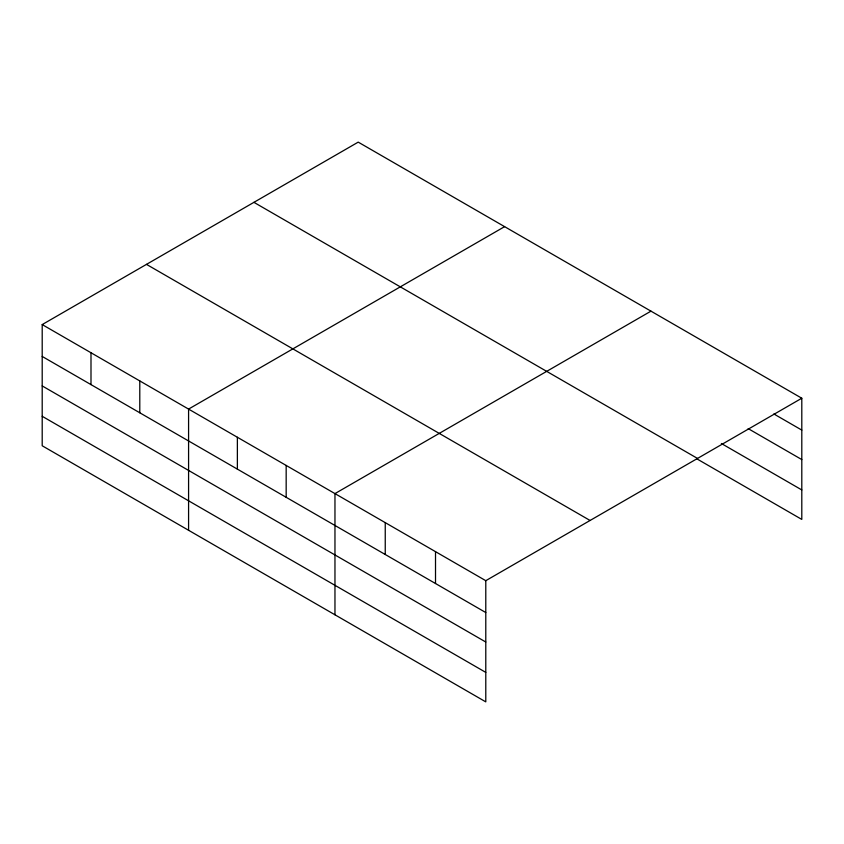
<?xml version="1.0" encoding="UTF-8"?>
<svg xmlns="http://www.w3.org/2000/svg" width="844" height="844" viewBox="0 0 844 844"><rect width="100%" height="100%" fill="white"/><g stroke="black" fill="none" stroke-linecap="round" stroke-linejoin="round"><path stroke-width="1.27" d="M485.785 642.02L485.785 580.683L42.2 324.581L42.2 445.769L485.785 701.87L485.785 642.02L42.2 385.919M696.785 458.798L801.8 519.419L801.8 398.231L358.215 142.13L42.2 324.581M504.596 226.646L188.581 409.087L188.581 530.285M650.977 311.151L334.962 493.603L334.962 614.801M485.785 580.683L801.8 398.231M773.874 413.971L801.8 430.092M748.174 428.615L801.8 459.569M721.367 443.501L801.8 489.942M253.928 202.338L697.513 458.44M146.487 264.372L590.072 520.474M42.2 356.442L485.785 612.544M42.2 416.292L485.785 672.394M435.515 551.659L435.515 583.52M385.244 522.626L385.244 554.497M286.169 465.434L286.169 497.295M237.375 437.266L237.375 469.127M139.787 380.918L139.787 412.779M90.994 352.75L90.994 384.611"/></g></svg>
